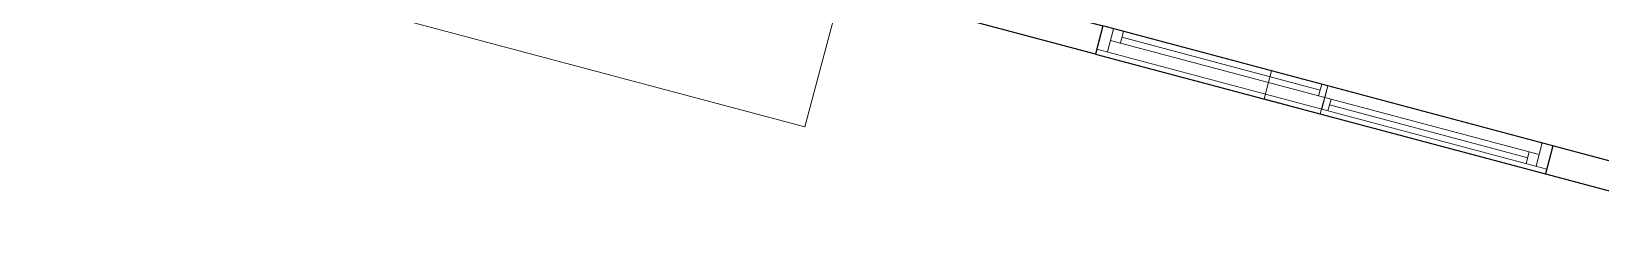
# Model space of a CAD drawing. Header units: metres. Extents: x 689715 to 690980, y 1005284 to 1006835.
# Drawn here: x 690826 to 690831.39, y 1005672.38 to 1005673.09 of the extents above; entities that cross this region are included whole.
import ezdxf

# ---------------------------------------------------------------- set-up
doc = ezdxf.new("R2010")
doc.units = ezdxf.units.M
doc.linetypes.add('HIDDEN', pattern=[0.375, 0.25, -0.125])
for name, color, linetype, lineweight in [('A-FLOR', 250, 'Continuous', 9), ('A-GLAZ', 151, 'Continuous', 9), ('FR_DT', 1, 'HIDDEN', 0)]:
    doc.layers.add(name, color=color, linetype=linetype, lineweight=lineweight)
for name, color, linetype in [('A-GRANADA', 7, 'Continuous'), ('A-WALL-HEAD', 1, 'Continuous'), ('FR_ANTE', 1, 'Continuous'), ('FR_MURO', 1, 'Continuous')]:
    doc.layers.add(name, color=color, linetype=linetype)

# ---------------------------------------------------------------- blocks, each defined once
blk = doc.blocks.new('granda tipo')
at = {"layer": 'A-FLOR', "color": 8}
for p in [(9.95, 17.9992), (7.2, 17.4997)]:
    blk.add_line(p, (7.2, 17.9987), dxfattribs=at)
at = {"layer": 'A-GLAZ', "color": 8}
for p, q in [((6.3, 17.4823), (4.7, 17.4823)), ((4.7, 17.4823), (4.7, 17.3997)), ((6.3, 17.4823), (4.7, 17.4823)), ((6.3, 17.4823), (4.7, 17.4823)), ((4.7381, 17.3997), (4.7381, 17.4823)), ((4.773, 17.4823), (4.773, 17.441)), ((5.4778, 17.4823), (5.4778, 17.441)), ((5.5, 17.441), (5.5, 17.4823)), ((6.2619, 17.4823), (6.2619, 17.3997)), ((6.2619, 17.3997), (6.2619, 17.4823)), ((6.3, 17.3997), (6.3, 17.4823)), ((4.7381, 17.441), (6.2619, 17.441)), ((5.4778, 17.4617), (4.773, 17.4617)), ((5.5, 17.441), (5.5, 17.3997)), ((5.5222, 17.3997), (5.5222, 17.441)), ((5.5222, 17.4204), (6.227, 17.4204)), ((6.227, 17.3997), (6.227, 17.441)), ((4.7, 17.3997), (6.3, 17.3997)), ((6.3, 17.3997), (4.7, 17.3997))]:
    blk.add_line(p, q, dxfattribs=at)
at = {"layer": 'A-WALL-HEAD', "color": 8}
blk.add_lwpolyline([(8.09, 16.5997), (8.09, 16.4997), (7.15, 16.4997), (7.15, 15.4497), (7.05, 15.4497), (7.05, 17.3997), (6.3, 17.3997), (6.3, 17.4997), (7.2, 17.4997), (7.2, 16.5997), (8.09, 16.5997)], dxfattribs=at)
at = {"layer": 'FR_ANTE', "color": 8}
for p, q in [((6.3, 17.4997), (4.7, 17.4997)), ((4.7, 17.3997), (6.3, 17.3997))]:
    blk.add_line(p, q, dxfattribs=at)
at = {"layer": 'FR_DT', "color": 8}
blk.add_lwpolyline([(5.7, 17.3997), (5.5003, 17.3997), (5.5003, 17.4997), (5.7, 17.4997)], close=True, dxfattribs=at)
at = {"layer": 'FR_MURO', "color": 8}
blk.add_lwpolyline([(4.7, 17.3997), (4.7, 17.4997), (3.85, 17.4997), (3.85, 15.9997), (3.95, 15.9997), (3.95, 17.3997), (4.7, 17.3997)], dxfattribs=at)

msp = doc.modelspace()

# ---------------------------------------------------------------- block references
at = {"layer": 'A-GRANADA', "color": 8, "rotation": 165.0660436375465}
msp.add_blockref('granda tipo', (690840.2512, 1005688.2933), dxfattribs=at)

doc.saveas('drawing.dxf')
